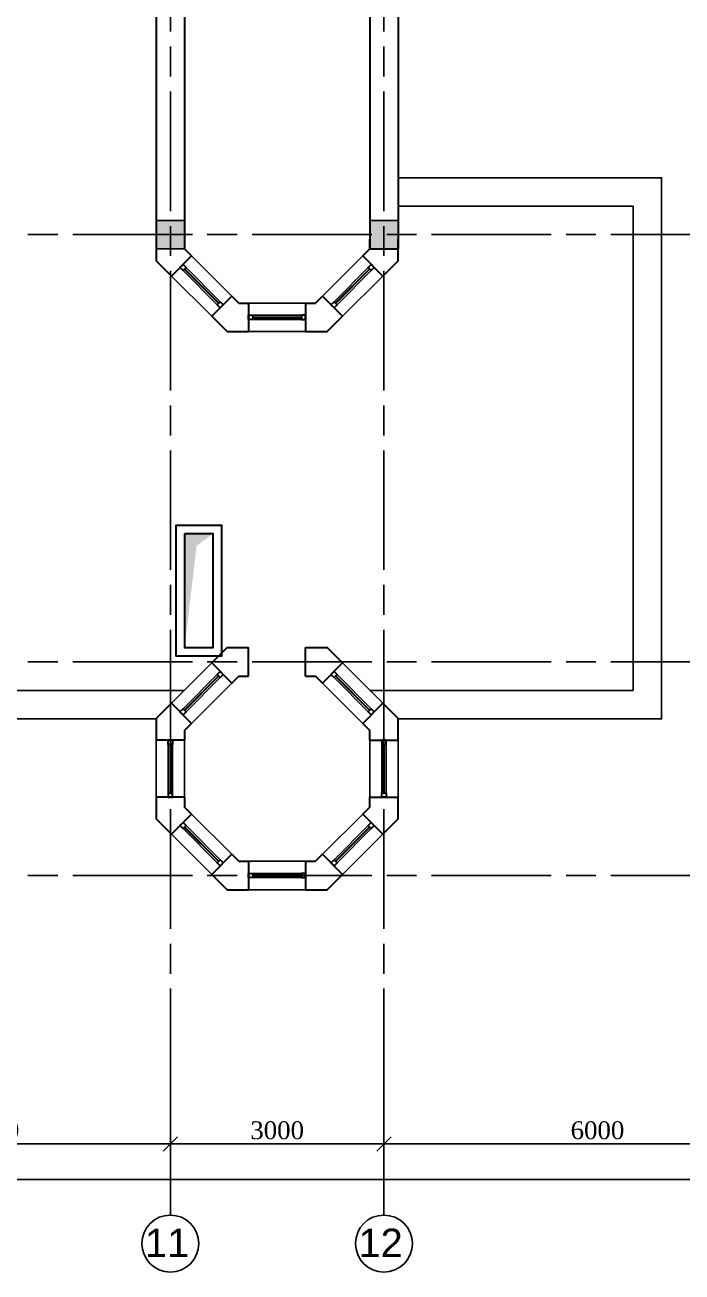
# Model space of a CAD drawing. Header units: inches. Extents: x 2870606 to 3671143, y -733551 to -473558.
# Drawn here: x 3574901 to 3584132, y -526992 to -509478 of the extents above; entities that cross this region are included whole.
import ezdxf

# ---------------------------------------------------------------- set-up
doc = ezdxf.new("R2010")
doc.units = ezdxf.units.IN
doc.header["$MEASUREMENT"] = 0
doc.linetypes.add('ACAD_ISO08W100', pattern=[36, 24, -3, 6, -3])
doc.layers.add('A_Windows', color=160, linetype='Continuous')
doc.styles.add('J~stule', font='dutch.ttf')
doc.styles.add('стиль3', font='arial.ttf', dxfattribs={"height": 250})
doc.dimstyles.new('J~style', dxfattribs={"dimscale": 100, "dimtxt": 2.5, "dimasz": 2, "dimexe": 0.55, "dimexo": 0.725, "dimtad": 1, "dimdec": 0, "dimdsep": 46, "dimtxsty": 'J~stule', "dimblk": 'OBLIQUE', "dimcen": 2, "dimdle": 0.5, "dimadec": 0, "dimazin": 0, "dimtfac": 1, "dimtdec": 0, "dimtmove": 0, "dimatfit": 3, "dimfxl": 1, "dimarcsym": 0})

# ---------------------------------------------------------------- blocks, each defined once
blk = doc.blocks.new('*U82')
at = {"color": 7, "lineweight": 30}
for points in [[(0, 60), (60, 60), (60, 0), (0, 0)], [(800, 60), (740, 60), (740, 0), (800, 0)]]:
    blk.add_lwpolyline(points, close=True, dxfattribs=at)
at = {"color": 4, "lineweight": 25}
for points in [[(60, 60), (740, 60), (740, 0), (60, 0)], [(60, 35), (740, 35), (740, 25), (60, 25)]]:
    blk.add_lwpolyline(points, close=True, dxfattribs=at)
blk = doc.blocks.new('_Oblique')
at = {"color": 0, "linetype": 'ByBlock', "lineweight": -2}
blk.add_line((-0.5, -0.5), (0.5, 0.5), dxfattribs=at)
blk = doc.blocks.new('*D925')
at = {"color": 0, "lineweight": -2, "transparency": 16777216}
for p, q in [((3571944, -524765), (3571944, -525247)), ((3576944, -524765), (3576944, -525247)), ((3571894, -525192), (3576994, -525192))]:
    blk.add_line(p, q, dxfattribs=at)
at = {"layer": 'Defpoints', "color": 0, "lineweight": 35, "transparency": 16777216}
for p in [(3571944, -524692), (3576944, -524692), (3576944, -525192)]:
    blk.add_point(p, dxfattribs=at)
at = {"color": 0, "lineweight": -2, "transparency": 16777216, "xscale": 200, "yscale": 200, "zscale": 200, "rotation": 180}
blk.add_blockref('_Oblique', (3571944, -525192), dxfattribs=at)
at = {"color": 0, "lineweight": -2, "transparency": 16777216, "xscale": 200, "yscale": 200, "zscale": 200}
blk.add_blockref('_Oblique', (3576944, -525192), dxfattribs=at)
at = {"color": 0, "transparency": 16777216, "insert": (3574444, -524999), "char_height": 250, "attachment_point": 5, "style": 'J~stule'}
blk.add_mtext('5000', dxfattribs=at)
blk = doc.blocks.new('*D926')
at = {"color": 0, "lineweight": -2, "transparency": 16777216}
for p, q in [((3576944, -524765), (3576944, -525247)), ((3579944, -524765), (3579944, -525247)), ((3576894, -525192), (3579994, -525192))]:
    blk.add_line(p, q, dxfattribs=at)
at = {"layer": 'Defpoints', "color": 0, "lineweight": 35, "transparency": 16777216}
for p in [(3576944, -524692), (3579944, -524692), (3579944, -525192)]:
    blk.add_point(p, dxfattribs=at)
at = {"color": 0, "lineweight": -2, "transparency": 16777216, "xscale": 200, "yscale": 200, "zscale": 200, "rotation": 180}
blk.add_blockref('_Oblique', (3576944, -525192), dxfattribs=at)
at = {"color": 0, "lineweight": -2, "transparency": 16777216, "xscale": 200, "yscale": 200, "zscale": 200}
blk.add_blockref('_Oblique', (3579944, -525192), dxfattribs=at)
at = {"color": 0, "transparency": 16777216, "insert": (3578444, -525002), "char_height": 250, "attachment_point": 5, "style": 'J~stule'}
blk.add_mtext('3000', dxfattribs=at)
blk = doc.blocks.new('*D927')
at = {"color": 0, "lineweight": -2, "transparency": 16777216}
for p, q in [((3579944, -524765), (3579944, -525247)), ((3585944, -524765), (3585944, -525247)), ((3579894, -525192), (3585994, -525192))]:
    blk.add_line(p, q, dxfattribs=at)
at = {"layer": 'Defpoints', "color": 0, "lineweight": 35, "transparency": 16777216}
for p in [(3579944, -524692), (3585944, -524692), (3585944, -525192)]:
    blk.add_point(p, dxfattribs=at)
at = {"color": 0, "lineweight": -2, "transparency": 16777216, "xscale": 200, "yscale": 200, "zscale": 200, "rotation": 180}
blk.add_blockref('_Oblique', (3579944, -525192), dxfattribs=at)
at = {"color": 0, "lineweight": -2, "transparency": 16777216, "xscale": 200, "yscale": 200, "zscale": 200}
blk.add_blockref('_Oblique', (3585944, -525192), dxfattribs=at)
at = {"color": 0, "transparency": 16777216, "insert": (3582944, -525002), "char_height": 250, "attachment_point": 5, "style": 'J~stule'}
blk.add_mtext('6000', dxfattribs=at)
blk = doc.blocks.new('*D928')
at = {"color": 0, "lineweight": -2, "transparency": 16777216}
for p, q in [((3525944, -524765), (3525944, -525747)), ((3585944, -524765), (3585944, -525747)), ((3585994, -525692), (3525894, -525692))]:
    blk.add_line(p, q, dxfattribs=at)
at = {"layer": 'Defpoints', "color": 0, "lineweight": 35, "transparency": 16777216}
for p in [(3525944, -524692), (3585944, -524692), (3525944, -525692)]:
    blk.add_point(p, dxfattribs=at)
at = {"color": 0, "lineweight": -2, "transparency": 16777216, "xscale": 200, "yscale": 200, "zscale": 200, "rotation": 180}
blk.add_blockref('_Oblique', (3525944, -525692), dxfattribs=at)
at = {"color": 0, "lineweight": -2, "transparency": 16777216, "xscale": 200, "yscale": 200, "zscale": 200}
blk.add_blockref('_Oblique', (3585944, -525692), dxfattribs=at)
at = {"color": 0, "transparency": 16777216, "insert": (3555944, -525502), "char_height": 250, "attachment_point": 5, "style": 'J~stule'}
blk.add_mtext('60000', dxfattribs=at)

msp = doc.modelspace()

# ---------------------------------------------------------------- hatches: boundary and pattern name
h = msp.add_hatch(color=256)
h.dxf.hatch_style = 1
h.paths.add_polyline_path([(3577143.68, -512623.13), (3577143.68, -512223.13), (3576743.68, -512223.13), (3576743.68, -512623.13)])
h = msp.add_hatch(color=256)
h.dxf.hatch_style = 1
h.paths.add_polyline_path([(3580143.68, -512623.13), (3580143.68, -512223.13), (3579743.68, -512223.13), (3579743.68, -512623.13)])

# ---------------------------------------------------------------- linework, layer by layer
at = {"color": 252, "linetype": 'ACAD_ISO08W100', "ltscale": 70}
for p, q in [((3576943.68, -524692.02), (3576943.68, -496403.85)), ((3579943.68, -524692.02), (3579943.68, -496403.85)), ((3587332.87, -512423.13), (3525281.82, -512423.13)), ((3587332.87, -518423.13), (3525281.82, -518423.13)), ((3587332.87, -521423.13), (3525281.82, -521423.13))]:
    msp.add_line(p, q, dxfattribs=at)
at = {"lineweight": 30}
for p, q in [((3579743.68, -506623.13), (3579743.68, -512623.13)), ((3580143.68, -506623.13), (3580143.68, -512623.13)), ((3579743.68, -512623.13), (3580143.68, -512623.13)), ((3577241.6, -512721.05), (3576958.76, -513003.89)), ((3579645.77, -512721.05), (3579928.61, -513003.89)), ((3577807.29, -513286.73), (3577524.45, -513569.58)), ((3579080.08, -513286.73), (3579362.92, -513569.58)), ((3578043.68, -513384.65), (3578043.68, -513784.65)), ((3578843.68, -513384.65), (3578843.68, -513784.65)), ((3578043.68, -518623.13), (3578043.68, -518223.13)), ((3578843.68, -518623.13), (3578843.68, -518223.13)), ((3577807.29, -518721.05), (3577524.45, -518438.21)), ((3579080.08, -518721.05), (3579362.92, -518438.21)), ((3577241.6, -519286.73), (3576958.76, -519003.89)), ((3579645.77, -519286.73), (3579928.61, -519003.89)), ((3577143.68, -519523.13), (3576743.68, -519523.13)), ((3579743.68, -519523.13), (3580143.68, -519523.13)), ((3577143.68, -520323.13), (3576743.68, -520323.13)), ((3579743.68, -520323.13), (3580143.68, -520323.13)), ((3577241.6, -520559.53), (3576958.76, -520842.37)), ((3579645.77, -520559.53), (3579928.61, -520842.37)), ((3577807.29, -521125.21), (3577524.45, -521408.05)), ((3579080.08, -521125.21), (3579362.92, -521408.05)), ((3578043.68, -521223.13), (3578043.68, -521623.13)), ((3578843.68, -521223.13), (3578843.68, -521623.13))]:
    msp.add_line(p, q, dxfattribs=at)
for p, q in [((3577807.29, -513286.73), (3577241.6, -512721.05)), ((3579080.08, -513286.73), (3579645.77, -512721.05)), ((3576958.76, -513003.89), (3577524.45, -513569.58)), ((3579928.61, -513003.89), (3579362.92, -513569.58)), ((3578043.68, -513384.65), (3578843.68, -513384.65)), ((3578843.68, -513784.65), (3578043.68, -513784.65)), ((3576958.76, -519003.89), (3577524.45, -518438.21)), ((3579928.61, -519003.89), (3579362.92, -518438.21)), ((3577807.29, -518721.05), (3577241.6, -519286.73)), ((3579080.08, -518721.05), (3579645.77, -519286.73)), ((3576743.68, -520323.13), (3576743.68, -519523.13)), ((3577143.68, -519523.13), (3577143.68, -520323.13)), ((3579743.68, -519523.13), (3579743.68, -520323.13)), ((3580143.68, -520323.13), (3580143.68, -519523.13)), ((3577807.29, -521125.21), (3577241.6, -520559.53)), ((3579080.08, -521125.21), (3579645.77, -520559.53)), ((3576958.76, -520842.37), (3577524.45, -521408.05)), ((3579928.61, -520842.37), (3579362.92, -521408.05)), ((3578043.68, -521223.13), (3578843.68, -521223.13)), ((3578843.68, -521623.13), (3578043.68, -521623.13))]:
    msp.add_line(p, q)
at = {"linetype": 'Continuous'}
for p, q in [((3576943.68, -524692.02), (3576943.68, -526192.02)), ((3579943.68, -524692.02), (3579943.68, -526192.02))]:
    msp.add_line(p, q, dxfattribs=at)
at = {"lineweight": 30}
for points in [[(3576743.68, -505798.13), (3576743.68, -512623.13)], [(3577143.68, -505798.13), (3577143.68, -512223.13)], [(3577143.68, -512223.13), (3577143.68, -512623.13), (3577241.6, -512721.05)], [(3576743.68, -512484.65), (3576743.68, -512788.82), (3576958.76, -513003.89)], [(3579645.77, -512721.05), (3579743.68, -512623.13), (3579743.68, -512484.65)], [(3579928.61, -513003.89), (3580143.68, -512788.82), (3580143.68, -512484.65)], [(3577807.29, -513286.73), (3577905.21, -513384.65), (3578043.68, -513384.65)], [(3578843.68, -513384.65), (3578982.16, -513384.65), (3579080.08, -513286.73)], [(3577524.45, -513569.58), (3577739.52, -513784.65), (3578043.68, -513784.65)], [(3578843.68, -513784.65), (3579147.85, -513784.65), (3579362.92, -513569.58)], [(3577663.68, -518343.13), (3577023.68, -518343.13), (3577023.68, -516503.13), (3577663.68, -516503.13), (3577663.68, -518343.13), (3577663.68, -518343.13)], [(3577524.45, -518438.21), (3577739.52, -518223.13), (3578043.68, -518223.13)], [(3578843.68, -518223.13), (3579147.85, -518223.13), (3579362.92, -518438.21)], [(3577807.29, -518721.05), (3577905.21, -518623.13), (3578043.68, -518623.13)], [(3578843.68, -518623.13), (3578982.16, -518623.13), (3579080.08, -518721.05)], [(3576958.76, -519003.89), (3576743.68, -519218.97), (3576743.68, -519523.13)], [(3580143.68, -519523.13), (3580143.68, -519218.97), (3579928.61, -519003.89)], [(3577241.6, -519286.73), (3577143.68, -519384.65), (3577143.68, -519523.13)], [(3579743.68, -519523.13), (3579743.68, -519384.65), (3579645.77, -519286.73)], [(3576743.68, -520323.13), (3576743.68, -520627.29), (3576958.76, -520842.37)], [(3577143.68, -520323.13), (3577143.68, -520461.61), (3577241.6, -520559.53)], [(3579645.77, -520559.53), (3579743.68, -520461.61), (3579743.68, -520323.13)], [(3579928.61, -520842.37), (3580143.68, -520627.29), (3580143.68, -520323.13)], [(3577807.29, -521125.21), (3577905.21, -521223.13), (3578043.68, -521223.13)], [(3578843.68, -521223.13), (3578982.16, -521223.13), (3579080.08, -521125.21)], [(3577524.45, -521408.05), (3577739.52, -521623.13), (3578043.68, -521623.13)], [(3578843.68, -521623.13), (3579147.85, -521623.13), (3579362.92, -521408.05)]]:
    msp.add_lwpolyline(points, dxfattribs=at)
for points in [[(3580143.68, -519223.13), (3583843.68, -519223.13), (3583843.68, -511623.13), (3580143.68, -511623.13)], [(3579747.85, -518823.13), (3583443.68, -518823.13), (3583443.68, -512023.13), (3580143.68, -512023.13)], [(3571743.68, -518623.13), (3571743.68, -519223.13), (3576743.68, -519223.13)], [(3572143.68, -518623.13), (3572143.68, -518823.13), (3577139.52, -518823.13)]]:
    msp.add_lwpolyline(points)
for points in [[(3576743.68, -512223.13), (3576743.68, -512623.13), (3577143.68, -512623.13), (3577143.68, -512223.13)], [(3579743.68, -512223.13), (3579743.68, -512623.13), (3580143.68, -512623.13), (3580143.68, -512223.13)]]:
    msp.add_lwpolyline(points, close=True)
msp.add_lwpolyline([(3577143.68, -516623.13), (3577143.68, -518223.13), (3577543.68, -518223.13), (3577543.68, -516623.13)], close=True, dxfattribs=at)
at = {"linetype": 'Continuous'}
for centre in [(3576943.68, -526592.02), (3579943.68, -526592.02)]:
    msp.add_circle(centre, 400, dxfattribs=at)
msp.add_solid([(3577143.68, -518223.13), (3577143.68, -516623.13), (3577311.98, -516791.42), (3577543.68, -516623.13)])

# ---------------------------------------------------------------- block references
at = {"layer": 'A_Windows', "color": 5, "lineweight": 30}
for p, rotation in [((3577078.97, -512883.68), 315.0000153929843), ((3579808.4, -519124.1), 135.0000153929844), ((3579973.68, -520323.13), 90.00001539297519), ((3577078.97, -520722.16), 315.0000153929843)]:
    msp.add_blockref('*U82', p, dxfattribs=dict(at, rotation=rotation))
at = {"layer": 'A_Windows', "color": 5, "lineweight": 30, "xscale": -1}
for p, rotation in [((3579808.4, -512883.68), 44.99998460701568), ((3578843.68, -513614.65), 359.9999846070635), ((3577078.97, -519124.1), 224.9999846070156), ((3576913.68, -520323.13), 269.9999846070248), ((3579808.4, -520722.16), 44.99998460701568), ((3578843.68, -521453.13), 359.9999846070635)]:
    msp.add_blockref('*U82', p, dxfattribs=dict(at, rotation=rotation))

# ---------------------------------------------------------------- texts
at = {"linetype": 'Continuous', "insert": (3576897.4, -526382.35), "char_height": 400, "width": 147.3397, "attachment_point": 2, "style": 'стиль3'}
msp.add_mtext('11', dxfattribs=at)
at = {"linetype": 'Continuous', "insert": (3579897.4, -526382.35), "char_height": 400, "attachment_point": 2, "style": 'стиль3'}
msp.add_mtext('12', dxfattribs=at)

# ---------------------------------------------------------------- dimensions: what is measured, and where the dimension line sits
for base, p1, p2, picture, middle in [((3525943.68, -525692.02), (3585943.68, -524692.02), (3525943.68, -524692.02), '*D928', (3555943.68, -525502.01)), ((3576943.68, -525192.02), (3571943.68, -524692.02), (3576943.68, -524692.02), '*D925', (3574443.68, -524999.32)), ((3579943.68, -525192.02), (3576943.68, -524692.02), (3579943.68, -524692.02), '*D926', (3578443.68, -525002.01)), ((3585943.68, -525192.02), (3579943.68, -524692.02), (3585943.68, -524692.02), '*D927', (3582943.68, -525002.01))]:
    dim = msp.add_linear_dim(base=base, p1=p1, p2=p2, dimstyle='J~style', override={"dimdec": 1, "dimtdec": 1})
    dim.commit()
    dim.dimension.update_dxf_attribs({"geometry": picture, "text_midpoint": middle})

doc.saveas('drawing.dxf')
